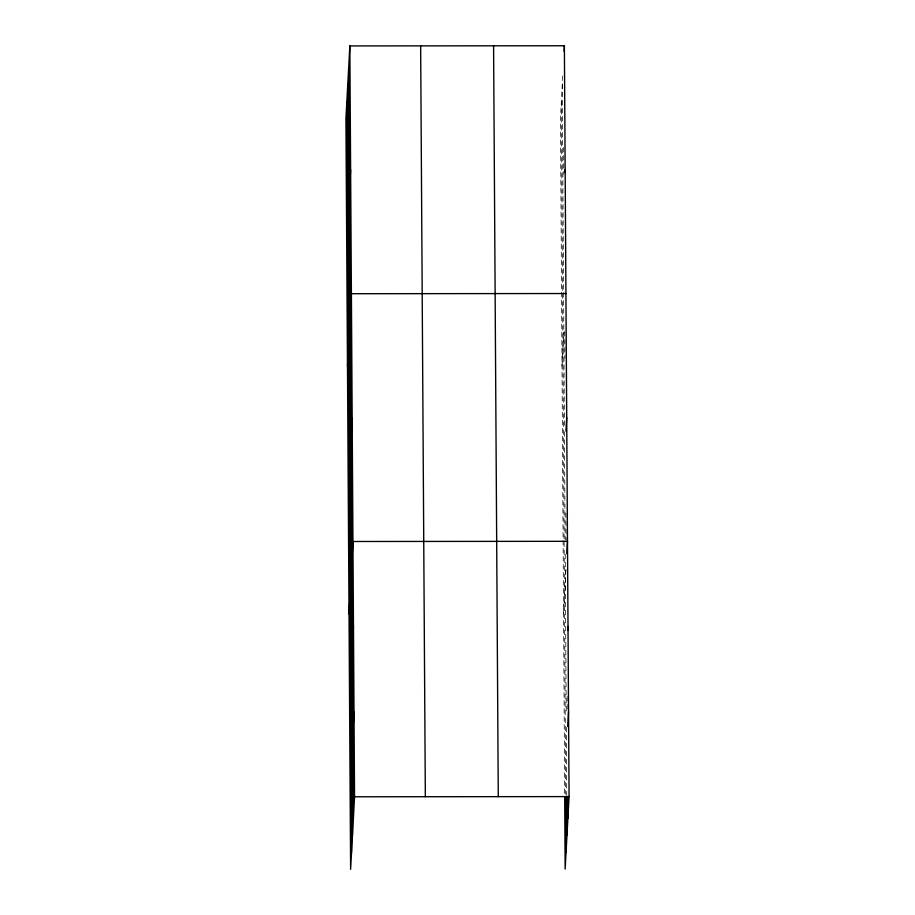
<?xml version="1.0" encoding="UTF-8"?>
<svg xmlns="http://www.w3.org/2000/svg" width="915" height="915" viewBox="0 0 915 915"><rect width="100%" height="100%" fill="white"/><g stroke="black" fill="none" stroke-linecap="round" stroke-linejoin="round"><path stroke-width="0.69" stroke-dasharray="4.58 3.43" d="M562.748 75.934L560.46 118.218L564.681 795.318M562.004 366L563.846 332.065M563.549 613.782L566.145 565.928M563.697 147.326L563.869 174.388M564.841 331.024L565.013 358.085M565.985 513.304L566.156 540.353M567.128 696.452L567.22 712.053M562.29 84.294L564.429 426.058M564.463 431.754L565.138 539.976M565.23 554.216L566.213 711.744M566.316 727.345L566.74 795.432M561.364 101.508L565.687 794.209"/><path stroke-width="1.37" d="M349.85 45.933L345.927 118.401L350.617 869.25L354.54 796.782L349.85 45.933L564.383 45.75L569.073 796.599L565.15 869.067L564.692 796.736M349.45 191.658L350.628 169.824M347.471 366.183L351.406 293.715L565.928 293.532M350.994 439.44L352.172 417.606M349.027 613.965L352.95 541.497L567.472 541.314L566.808 553.586M352.298 648.426L353.476 626.592M352.824 733.521L354.013 711.687M564.086 51.206L564.383 45.75M565.013 172.363L565.15 169.641M565.962 431.068L566.705 417.423M567.792 630.504L568.009 626.409M567.723 726.51L568.535 711.504M354.54 796.782L569.073 796.599M567.758 797.159L567.883 818.433M566.74 796.851L566.98 835.143M565.71 797.045L566.053 852.357M493.585 45.807L498.275 796.656M420.648 45.876L425.338 796.725M348.672 67.767L353.362 818.616M347.769 84.477L352.458 835.326M346.831 101.691L351.52 852.54"/></g></svg>
